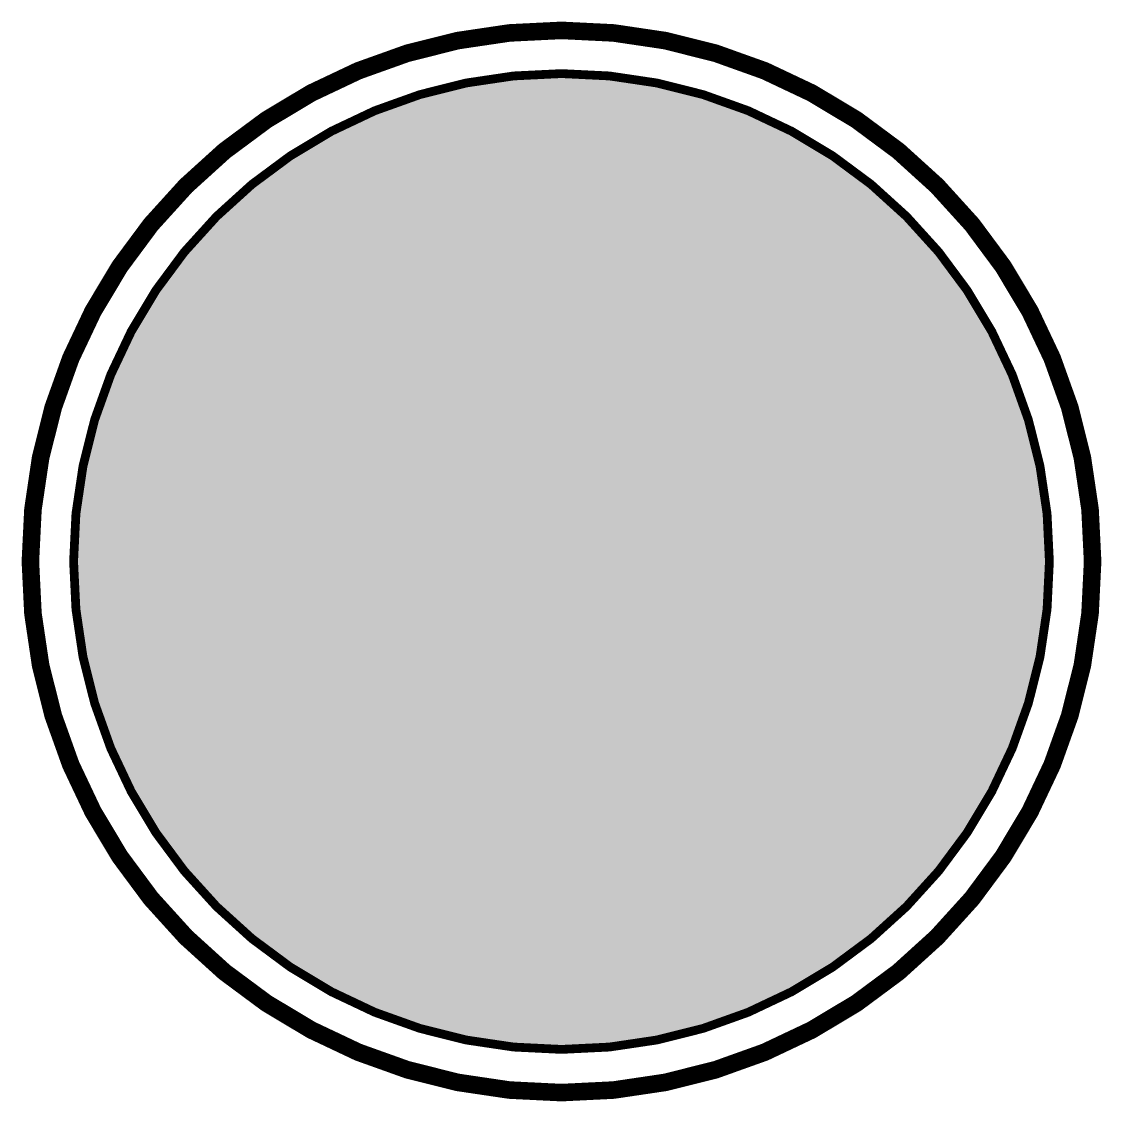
# Model space of a CAD drawing. Header units: inches. Extents: x -0.368 to 0.368, y -0.368 to 0.369.
import ezdxf

# ---------------------------------------------------------------- set-up
doc = ezdxf.new("R2010")
doc.units = ezdxf.units.IN
doc.header["$MEASUREMENT"] = 0

msp = doc.modelspace()

# ---------------------------------------------------------------- hatches: boundary and pattern name
at = {"true_color": 0xffffff}
h = msp.add_hatch(color=7, dxfattribs=at)
h.dxf.hatch_style = 1
h.paths.add_polyline_path([(-0.33001, 0, 1), (0.33001, 0, 1)])

# ---------------------------------------------------------------- linework, layer by layer
at = {"color": 5, "const_width": 0.012}
msp.add_lwpolyline([(-0.3625, 0, 1), (0.3625, 0, 1)], format="xyb", close=True, dxfattribs=at)
at = {"color": 8, "const_width": 0.006}
msp.add_lwpolyline([(-0.33301, 0, 1), (0.33301, 0, 1)], format="xyb", close=True, dxfattribs=at)

doc.saveas('drawing.dxf')
